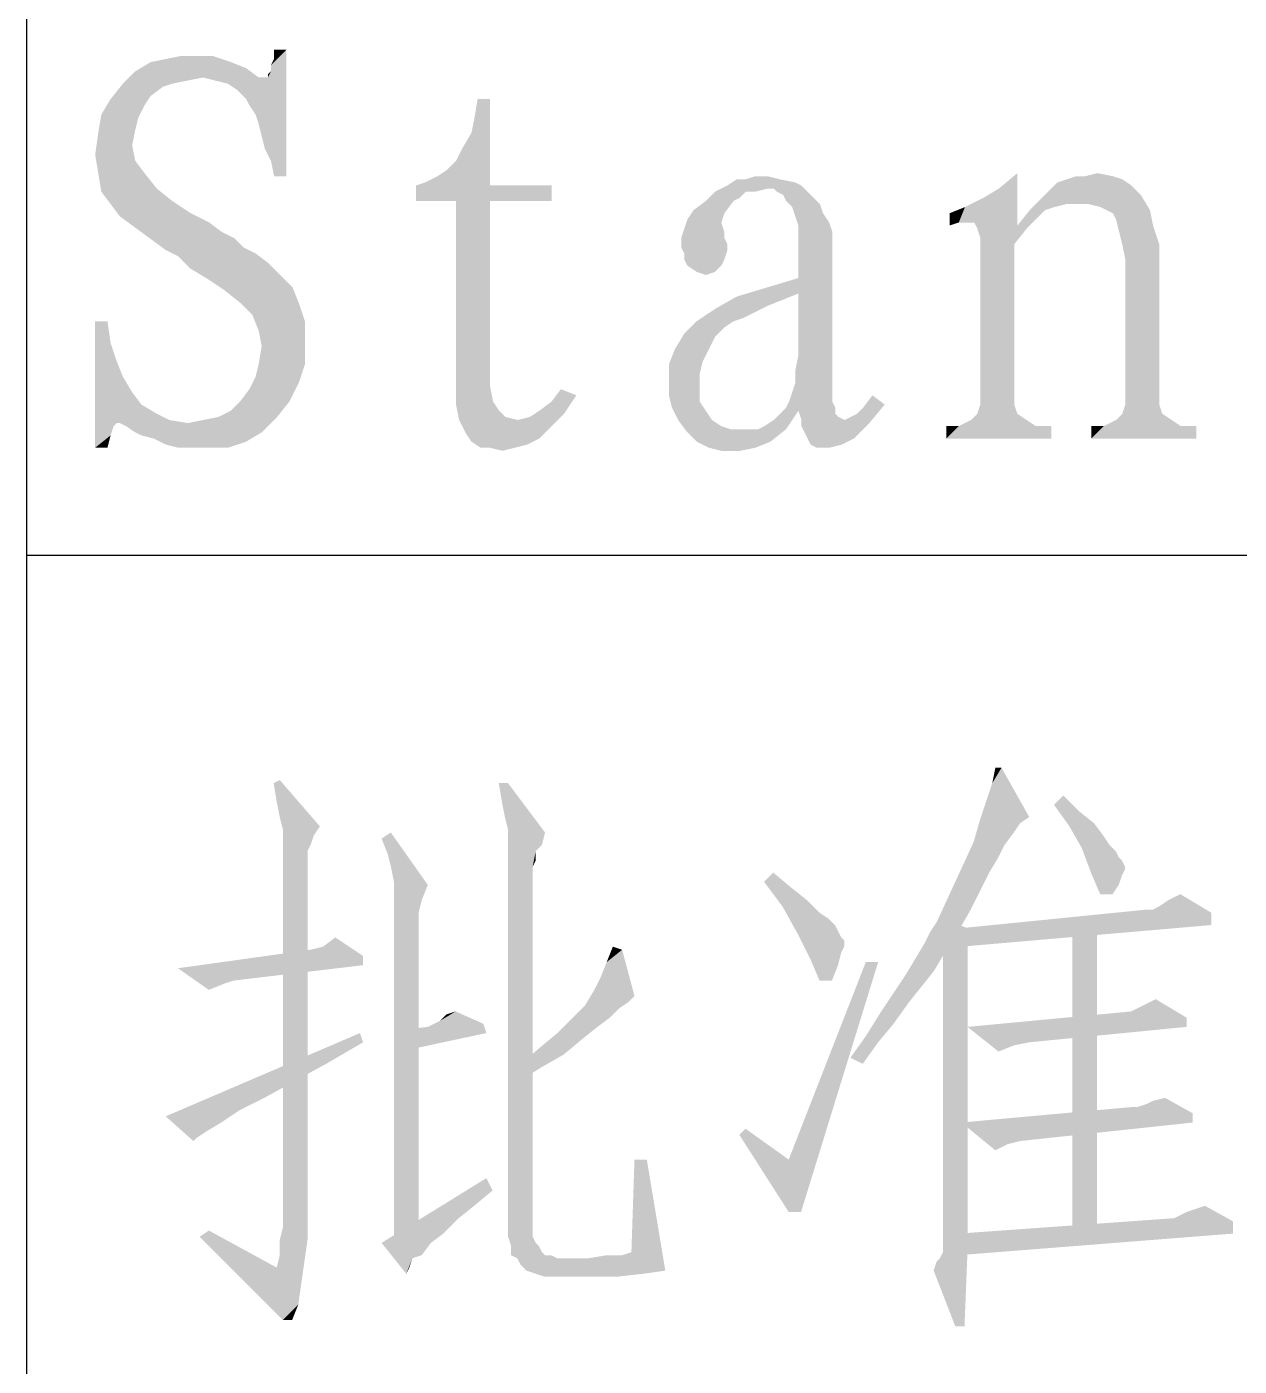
# Model space of a CAD drawing. Header units: millimetres. Extents: x 336 to 634, y 189 to 399.
# Drawn here: x 448.55 to 454.37, y 197.28 to 203.71 of the extents above; entities that cross this region are included whole.
import ezdxf

# ---------------------------------------------------------------- set-up
doc = ezdxf.new("R2010")
doc.units = ezdxf.units.MM

msp = doc.modelspace()

# ---------------------------------------------------------------- linework, layer by layer
at = {"color": 7, "linetype": 'Continuous'}
for p, q in [((448.54993, 194.17685), (448.54993, 255.17685)), ((448.54993, 201.17685), (628.54993, 201.17685))]:
    msp.add_line(p, q, dxfattribs=at)
for points in [[(449.53023, 203.54382), (449.60431, 203.51419), (449.07098, 203.49938)], [(449.53023, 203.54382), (449.07098, 203.49938), (449.14505, 203.54382)], [(449.48579, 203.55864), (449.14505, 203.54382), (449.21912, 203.55864)], [(449.14505, 203.54382), (449.48579, 203.55864), (449.53023, 203.54382)], [(449.36727, 203.57345), (449.44135, 203.57345), (449.21912, 203.55864)], [(449.36727, 203.57345), (449.21912, 203.55864), (449.2932, 203.57345)], [(449.21912, 203.55864), (449.44135, 203.57345), (449.48579, 203.55864)], [(449.64875, 203.29197), (449.70801, 203.46975), (449.7969, 203.60308)], [(449.66357, 203.24752), (449.64875, 203.29197), (449.7969, 203.60308)], [(449.67838, 203.18826), (449.66357, 203.24752), (449.7969, 203.60308)], [(449.6932, 203.12901), (449.67838, 203.18826), (449.7969, 203.60308)], [(449.72283, 203.06975), (449.6932, 203.12901), (449.7969, 203.60308)], [(449.70801, 203.46975), (449.72283, 203.49938), (449.7969, 203.60308)], [(449.72283, 203.52901), (449.73764, 203.55864), (449.7969, 203.60308)], [(449.72283, 203.49938), (449.72283, 203.52901), (449.7969, 203.60308)], [(449.73764, 202.99567), (449.72283, 203.06975), (449.7969, 203.60308)], [(449.7969, 203.60308), (449.73764, 203.55864), (449.73764, 203.60308)], [(449.73764, 202.99567), (449.7969, 203.60308), (449.7969, 202.99567)], [(449.3969, 203.46975), (449.01172, 203.44012), (449.07098, 203.49938)], [(449.3969, 203.46975), (449.07098, 203.49938), (449.60431, 203.51419)], [(449.3969, 203.46975), (449.60431, 203.51419), (449.66357, 203.46975)], [(449.70801, 203.46975), (449.70801, 203.48456), (449.72283, 203.49938)], [(449.24875, 203.44012), (449.20431, 203.4253), (448.95246, 203.36604)], [(449.24875, 203.44012), (448.95246, 203.36604), (449.01172, 203.44012)], [(449.20431, 203.4253), (449.14505, 203.38086), (448.95246, 203.36604)], [(449.3969, 203.46975), (449.32283, 203.45493), (449.01172, 203.44012)], [(449.01172, 203.44012), (449.32283, 203.45493), (449.24875, 203.44012)], [(449.66357, 203.46975), (449.45616, 203.45493), (449.3969, 203.46975)], [(449.6932, 203.46975), (449.70801, 203.46975), (449.45616, 203.45493)], [(449.67838, 203.46975), (449.6932, 203.46975), (449.45616, 203.45493)], [(449.66357, 203.46975), (449.67838, 203.46975), (449.45616, 203.45493)], [(449.51542, 203.44012), (449.45616, 203.45493), (449.70801, 203.46975)], [(449.55986, 203.41049), (449.51542, 203.44012), (449.70801, 203.46975)], [(449.58949, 203.38086), (449.55986, 203.41049), (449.70801, 203.46975)], [(449.60431, 203.36604), (449.58949, 203.38086), (449.70801, 203.46975)], [(449.61912, 203.33641), (449.60431, 203.36604), (449.70801, 203.46975)], [(449.64875, 203.29197), (449.61912, 203.33641), (449.70801, 203.46975)], [(449.11542, 203.33641), (448.90801, 203.29197), (448.95246, 203.36604)], [(448.95246, 203.36604), (449.14505, 203.38086), (449.11542, 203.33641)], [(450.68579, 203.20308), (450.70061, 203.27715), (450.77468, 203.36604)], [(450.68579, 203.20308), (450.77468, 203.36604), (450.77468, 202.95123)], [(450.77468, 203.36604), (450.70061, 203.27715), (450.71542, 203.36604)], [(449.08579, 203.27715), (448.8932, 203.20308), (448.90801, 203.29197)], [(448.90801, 203.29197), (449.11542, 203.33641), (449.08579, 203.27715)], [(449.08579, 203.27715), (449.07098, 203.21789), (448.8932, 203.20308)], [(449.05616, 203.14382), (448.87838, 203.09938), (448.8932, 203.20308)], [(448.8932, 203.20308), (449.07098, 203.21789), (449.05616, 203.14382)], [(450.61172, 203.06975), (450.64135, 203.12901), (450.68579, 203.20308)], [(450.77468, 202.95123), (450.61172, 203.06975), (450.68579, 203.20308)], [(448.87838, 203.09938), (449.05616, 203.14382), (449.07098, 203.06975)], [(449.07098, 203.06975), (448.8932, 203.01049), (448.87838, 203.09938)], [(448.8932, 203.01049), (449.07098, 203.06975), (449.11542, 203.01049)], [(450.77468, 202.95123), (450.56727, 203.0253), (450.61172, 203.06975)], [(449.11542, 203.01049), (448.90801, 202.9216), (448.8932, 203.01049)], [(449.11542, 203.01049), (449.17468, 202.93641), (448.90801, 202.9216)], [(450.77468, 202.95123), (450.41912, 202.95123), (450.46357, 202.96604)], [(450.77468, 202.95123), (450.46357, 202.96604), (450.52283, 202.99567)], [(450.77468, 202.95123), (450.52283, 202.99567), (450.56727, 203.0253)], [(452.16727, 202.98086), (452.24135, 202.96604), (451.91542, 202.95123)], [(452.00431, 202.98086), (452.16727, 202.98086), (451.91542, 202.95123)], [(452.00431, 202.98086), (451.91542, 202.95123), (451.95986, 202.98086)], [(451.91542, 202.95123), (452.24135, 202.96604), (452.27098, 202.95123)], [(452.10801, 202.99567), (452.00431, 202.98086), (452.04875, 202.99567)], [(452.00431, 202.98086), (452.10801, 202.99567), (452.16727, 202.98086)], [(453.02653, 202.77345), (453.21912, 202.93641), (453.30801, 203.01049)], [(453.08579, 202.77345), (453.02653, 202.77345), (453.30801, 203.01049)], [(453.10061, 202.77345), (453.08579, 202.77345), (453.30801, 203.01049)], [(453.10061, 202.77345), (453.30801, 203.01049), (453.30801, 202.75864)], [(453.85616, 202.95123), (453.47098, 202.93641), (453.50061, 202.96604)], [(453.81172, 202.98086), (453.50061, 202.96604), (453.54505, 202.98086)], [(453.50061, 202.96604), (453.81172, 202.98086), (453.85616, 202.95123)], [(453.63394, 202.99567), (453.76727, 202.99567), (453.54505, 202.98086)], [(453.63394, 202.99567), (453.54505, 202.98086), (453.58949, 202.99567)], [(453.54505, 202.98086), (453.76727, 202.99567), (453.81172, 202.98086)], [(453.63394, 202.99567), (453.6932, 203.01049), (453.76727, 202.99567)], [(448.90801, 202.9216), (449.17468, 202.93641), (449.24875, 202.87715)], [(449.24875, 202.87715), (448.95246, 202.86234), (448.90801, 202.9216)], [(450.77468, 202.95123), (451.07098, 202.95123), (450.41912, 202.87715)], [(450.77468, 202.95123), (450.41912, 202.87715), (450.41912, 202.95123)], [(450.61172, 202.87715), (450.41912, 202.87715), (451.07098, 202.95123)], [(450.77468, 202.87715), (450.61172, 202.87715), (451.07098, 202.95123)], [(450.77468, 202.87715), (451.07098, 202.95123), (451.07098, 202.87715)], [(452.00431, 202.9216), (451.97468, 202.89197), (451.81172, 202.87715)], [(452.00431, 202.9216), (451.81172, 202.87715), (451.85616, 202.9216)], [(452.27098, 202.95123), (452.10801, 202.93641), (451.85616, 202.9216)], [(452.27098, 202.95123), (451.85616, 202.9216), (451.91542, 202.95123)], [(452.00431, 202.9216), (451.85616, 202.9216), (452.10801, 202.93641)], [(452.00431, 202.9216), (452.10801, 202.93641), (452.04875, 202.9216)], [(452.13764, 202.93641), (452.10801, 202.93641), (452.27098, 202.95123)], [(452.15246, 202.9216), (452.13764, 202.93641), (452.27098, 202.95123)], [(452.15246, 202.9216), (452.27098, 202.95123), (452.30061, 202.9216)], [(452.30061, 202.9216), (452.18209, 202.90678), (452.15246, 202.9216)], [(452.18209, 202.90678), (452.30061, 202.9216), (452.33023, 202.89197)], [(452.33023, 202.89197), (452.1969, 202.87715), (452.18209, 202.90678)], [(453.02653, 202.77345), (453.14505, 202.89197), (453.21912, 202.93641)], [(453.90061, 202.90678), (453.42653, 202.89197), (453.47098, 202.93641)], [(453.54505, 202.86234), (453.42653, 202.89197), (453.90061, 202.90678)], [(453.47098, 202.93641), (453.85616, 202.95123), (453.90061, 202.90678)], [(453.60431, 202.86234), (453.54505, 202.86234), (453.90061, 202.90678)], [(453.64875, 202.86234), (453.60431, 202.86234), (453.90061, 202.90678)], [(453.70801, 202.84752), (453.64875, 202.86234), (453.90061, 202.90678)], [(453.73764, 202.83271), (453.70801, 202.84752), (453.90061, 202.90678)], [(453.73764, 202.83271), (453.90061, 202.90678), (453.94505, 202.83271)], [(448.95246, 202.86234), (449.24875, 202.87715), (449.33764, 202.81789)], [(449.33764, 202.81789), (448.9969, 202.80308), (448.95246, 202.86234)], [(450.77468, 202.87715), (450.77468, 201.98826), (450.61172, 201.89938)], [(450.77468, 202.87715), (450.61172, 201.89938), (450.61172, 202.87715)], [(451.90061, 202.81789), (451.72283, 202.78826), (451.75246, 202.83271)], [(451.94505, 202.87715), (451.75246, 202.83271), (451.81172, 202.87715)], [(451.75246, 202.83271), (451.94505, 202.87715), (451.90061, 202.81789)], [(451.81172, 202.87715), (451.97468, 202.89197), (451.94505, 202.87715)], [(452.1969, 202.87715), (452.33023, 202.89197), (452.35986, 202.86234)], [(452.35986, 202.86234), (452.22653, 202.84752), (452.1969, 202.87715)], [(452.22653, 202.84752), (452.35986, 202.86234), (452.37468, 202.81789)], [(452.37468, 202.81789), (452.24135, 202.80308), (452.22653, 202.84752)], [(453.02653, 202.77345), (452.98209, 202.81789), (453.05616, 202.84752)], [(453.02653, 202.77345), (453.05616, 202.84752), (453.14505, 202.89197)], [(453.44135, 202.83271), (453.41172, 202.80308), (453.30801, 202.75864)], [(453.44135, 202.83271), (453.30801, 202.75864), (453.36727, 202.83271)], [(453.54505, 202.86234), (453.36727, 202.83271), (453.42653, 202.89197)], [(453.54505, 202.86234), (453.48579, 202.84752), (453.36727, 202.83271)], [(453.36727, 202.83271), (453.48579, 202.84752), (453.44135, 202.83271)], [(453.94505, 202.83271), (453.76727, 202.81789), (453.73764, 202.83271)], [(453.78209, 202.78826), (453.76727, 202.81789), (453.94505, 202.83271)], [(453.78209, 202.78826), (453.94505, 202.83271), (453.95986, 202.75864)], [(448.9969, 202.80308), (449.33764, 202.81789), (449.42653, 202.77345)], [(449.42653, 202.77345), (449.21912, 202.64012), (448.9969, 202.80308)], [(449.42653, 202.77345), (449.48579, 202.72901), (449.21912, 202.64012)], [(451.88579, 202.77345), (451.70801, 202.74382), (451.72283, 202.78826)], [(451.70801, 202.74382), (451.88579, 202.77345), (451.90061, 202.72901)], [(451.72283, 202.78826), (451.90061, 202.81789), (451.88579, 202.77345)], [(452.24135, 202.80308), (452.37468, 202.81789), (452.40431, 202.77345)], [(452.40431, 202.77345), (452.25616, 202.75864), (452.24135, 202.80308)], [(452.25616, 202.75864), (452.40431, 202.77345), (452.41912, 202.72901)], [(453.02653, 202.77345), (452.98209, 202.75864), (452.98209, 202.81789)], [(453.30801, 202.75864), (453.11542, 202.74382), (453.10061, 202.77345)], [(453.30801, 202.75864), (453.41172, 202.80308), (453.35246, 202.74382)], [(453.95986, 202.75864), (453.7969, 202.72901), (453.78209, 202.78826)], [(449.48579, 202.72901), (449.54505, 202.69938), (449.21912, 202.64012)], [(451.90061, 202.72901), (451.6932, 202.69938), (451.70801, 202.74382)], [(451.6932, 202.69938), (451.90061, 202.72901), (451.90061, 202.69938)], [(452.41912, 202.72901), (452.25616, 202.69938), (452.25616, 202.75864)], [(452.25616, 202.69938), (452.41912, 202.72901), (452.41912, 202.66975)], [(453.35246, 202.74382), (453.11542, 202.74382), (453.30801, 202.75864)], [(453.35246, 202.74382), (453.13023, 202.69938), (453.11542, 202.74382)], [(453.13023, 202.69938), (453.35246, 202.74382), (453.2932, 202.66975)], [(453.81172, 202.66975), (453.7969, 202.72901), (453.95986, 202.75864)], [(453.81172, 202.66975), (453.95986, 202.75864), (453.98949, 202.66975)], [(449.54505, 202.69938), (449.58949, 202.65493), (449.21912, 202.64012)], [(449.21912, 202.64012), (449.58949, 202.65493), (449.64875, 202.6253)], [(449.64875, 202.6253), (449.27838, 202.61049), (449.21912, 202.64012)], [(451.90061, 202.69938), (451.91542, 202.66975), (451.6932, 202.65493)], [(451.90061, 202.69938), (451.6932, 202.65493), (451.6932, 202.69938)], [(451.6932, 202.65493), (451.91542, 202.66975), (451.91542, 202.64012)], [(451.91542, 202.64012), (451.70801, 202.6253), (451.6932, 202.65493)], [(451.70801, 202.59567), (451.70801, 202.6253), (451.91542, 202.64012)], [(451.70801, 202.59567), (451.91542, 202.64012), (451.90061, 202.59567)], [(452.24135, 202.06234), (452.25616, 202.13641), (452.41912, 202.66975)], [(452.24135, 202.00308), (452.24135, 202.06234), (452.41912, 202.66975)], [(452.24135, 202.00308), (452.41912, 202.66975), (452.41912, 201.91419)], [(452.41912, 202.66975), (452.25616, 202.50678), (452.25616, 202.69938)], [(452.25616, 202.43271), (452.25616, 202.50678), (452.41912, 202.66975)], [(452.25616, 202.31419), (452.25616, 202.43271), (452.41912, 202.66975)], [(452.25616, 202.2253), (452.25616, 202.31419), (452.41912, 202.66975)], [(452.25616, 202.13641), (452.25616, 202.2253), (452.41912, 202.66975)], [(453.2932, 202.66975), (453.13023, 202.64012), (453.13023, 202.69938)], [(453.13023, 201.89938), (453.13023, 202.64012), (453.2932, 202.66975)], [(453.13023, 201.89938), (453.2932, 202.66975), (453.2932, 201.89938)], [(453.98949, 202.66975), (453.82653, 202.59567), (453.81172, 202.66975)], [(453.82653, 202.59567), (453.98949, 202.66975), (453.98949, 202.55123)], [(449.27838, 202.61049), (449.64875, 202.6253), (449.70801, 202.58086)], [(449.70801, 202.58086), (449.33764, 202.55123), (449.27838, 202.61049)], [(449.33764, 202.55123), (449.70801, 202.58086), (449.76727, 202.5216)], [(451.90061, 202.59567), (451.72283, 202.56604), (451.70801, 202.59567)], [(451.72283, 202.56604), (451.90061, 202.59567), (451.88579, 202.56604)], [(453.98949, 202.55123), (453.82653, 201.89938), (453.82653, 202.59567)], [(449.76727, 202.5216), (449.41172, 202.50678), (449.33764, 202.55123)], [(449.41172, 202.50678), (449.76727, 202.5216), (449.82653, 202.46234)], [(451.88579, 202.56604), (451.76727, 202.53641), (451.72283, 202.56604)], [(451.76727, 202.53641), (451.88579, 202.56604), (451.85616, 202.53641)], [(451.85616, 202.53641), (451.81172, 202.5216), (451.76727, 202.53641)], [(453.82653, 201.89938), (453.98949, 202.55123), (453.98949, 201.89938)], [(449.82653, 202.46234), (449.50061, 202.44752), (449.41172, 202.50678)], [(449.57468, 202.38827), (449.50061, 202.44752), (449.82653, 202.46234)], [(449.57468, 202.38827), (449.82653, 202.46234), (449.85616, 202.38827)], [(452.25616, 202.43271), (451.95986, 202.41789), (452.10801, 202.46234)], [(452.25616, 202.43271), (452.10801, 202.46234), (452.25616, 202.50678)], [(449.85616, 202.38827), (449.63394, 202.32901), (449.57468, 202.38827)], [(449.63394, 202.32901), (449.85616, 202.38827), (449.88579, 202.29938)], [(452.18209, 202.40308), (451.85616, 202.35864), (451.95986, 202.41789)], [(452.18209, 202.40308), (452.10801, 202.37345), (451.85616, 202.35864)], [(451.95986, 202.41789), (452.25616, 202.43271), (452.18209, 202.40308)], [(449.88579, 202.29938), (449.66357, 202.25493), (449.63394, 202.32901)], [(452.04875, 202.34382), (451.76727, 202.29938), (451.85616, 202.35864)], [(452.04875, 202.34382), (451.98949, 202.31419), (451.76727, 202.29938)], [(451.85616, 202.35864), (452.10801, 202.37345), (452.04875, 202.34382)], [(448.93764, 202.29938), (448.95246, 202.19567), (448.87838, 201.69197)], [(448.93764, 202.29938), (448.87838, 201.69197), (448.87838, 202.29938)], [(449.66357, 202.25493), (449.88579, 202.29938), (449.88579, 202.19567)], [(449.88579, 202.19567), (449.67838, 202.18086), (449.66357, 202.25493)], [(451.94505, 202.29938), (451.90061, 202.26975), (451.70801, 202.24012)], [(451.94505, 202.29938), (451.70801, 202.24012), (451.76727, 202.29938)], [(451.70801, 202.24012), (451.90061, 202.26975), (451.87098, 202.24012)], [(451.76727, 202.29938), (451.98949, 202.31419), (451.94505, 202.29938)], [(448.95246, 202.19567), (448.98209, 202.10678), (448.87838, 201.69197)], [(449.66357, 202.09197), (449.67838, 202.18086), (449.88579, 202.19567)], [(449.66357, 202.09197), (449.88579, 202.19567), (449.88579, 202.09197)], [(451.87098, 202.24012), (451.85616, 202.2253), (451.66357, 202.16604)], [(451.87098, 202.24012), (451.66357, 202.16604), (451.70801, 202.24012)], [(451.66357, 202.16604), (451.85616, 202.2253), (451.82653, 202.16604)], [(451.82653, 202.16604), (451.7969, 202.10678), (451.63394, 202.09197)], [(451.82653, 202.16604), (451.63394, 202.09197), (451.66357, 202.16604)], [(448.98209, 202.10678), (449.01172, 202.03271), (448.87838, 201.69197)], [(449.88579, 202.09197), (449.64875, 202.03271), (449.66357, 202.09197)], [(449.64875, 202.03271), (449.88579, 202.09197), (449.85616, 202.00308)], [(451.63394, 202.09197), (451.7969, 202.10678), (451.78209, 202.04752)], [(451.78209, 202.04752), (451.63394, 202.01789), (451.63394, 202.09197)], [(449.01172, 202.03271), (449.05616, 201.95864), (448.87838, 201.69197)], [(449.57468, 201.91419), (449.61912, 201.97345), (449.85616, 202.00308)], [(449.57468, 201.91419), (449.85616, 202.00308), (449.81172, 201.91419)], [(449.85616, 202.00308), (449.61912, 201.97345), (449.64875, 202.03271)], [(451.63394, 202.01789), (451.78209, 202.04752), (451.78209, 201.97345)], [(451.78209, 201.97345), (451.63394, 201.94382), (451.63394, 202.01789)], [(452.21172, 201.91419), (452.22653, 201.95864), (452.24135, 202.00308)], [(452.41912, 201.91419), (452.21172, 201.91419), (452.24135, 202.00308)], [(449.05616, 201.95864), (448.96727, 201.79567), (448.87838, 201.69197)], [(449.05616, 201.95864), (448.98209, 201.81049), (448.96727, 201.79567)], [(449.05616, 201.95864), (449.10061, 201.89938), (448.98209, 201.81049)], [(450.77468, 201.98826), (450.78949, 201.91419), (450.61172, 201.89938)], [(451.01172, 201.86975), (451.07098, 201.91419), (451.18949, 201.94382)], [(451.01172, 201.86975), (451.18949, 201.94382), (451.13023, 201.85493)], [(451.18949, 201.94382), (451.07098, 201.91419), (451.11542, 201.97345)], [(451.63394, 201.94382), (451.78209, 201.97345), (451.78209, 201.91419)], [(451.78209, 201.91419), (451.64875, 201.88456), (451.63394, 201.94382)], [(452.67098, 201.89938), (452.56727, 201.88456), (452.61172, 201.94382)], [(449.10061, 201.89938), (449.17468, 201.85493), (448.98209, 201.81049)], [(449.47098, 201.84012), (449.53023, 201.86975), (449.81172, 201.91419)], [(449.47098, 201.84012), (449.81172, 201.91419), (449.75246, 201.84012)], [(449.81172, 201.91419), (449.53023, 201.86975), (449.57468, 201.91419)], [(450.61172, 201.89938), (450.78949, 201.91419), (450.81912, 201.86975)], [(450.81912, 201.86975), (450.62653, 201.8253), (450.61172, 201.89938)], [(450.81912, 201.86975), (450.84875, 201.84012), (450.62653, 201.8253)], [(451.13023, 201.85493), (450.96727, 201.84012), (451.01172, 201.86975)], [(451.64875, 201.88456), (451.78209, 201.91419), (451.81172, 201.86975)], [(451.81172, 201.86975), (451.67838, 201.8253), (451.64875, 201.88456)], [(451.67838, 201.8253), (451.81172, 201.86975), (451.84135, 201.8253)], [(452.06357, 201.78086), (452.0932, 201.79567), (452.25616, 201.86975)], [(452.06357, 201.78086), (452.25616, 201.86975), (452.1969, 201.78086)], [(452.0932, 201.79567), (452.13764, 201.8253), (452.25616, 201.86975)], [(452.13764, 201.8253), (452.16727, 201.85493), (452.25616, 201.86975)], [(452.25616, 201.86975), (452.16727, 201.85493), (452.1969, 201.88456)], [(452.41912, 201.91419), (452.1969, 201.88456), (452.21172, 201.91419)], [(452.1969, 201.88456), (452.41912, 201.91419), (452.43394, 201.88456)], [(452.1969, 201.88456), (452.43394, 201.88456), (452.25616, 201.86975)], [(452.25616, 201.86975), (452.43394, 201.88456), (452.43394, 201.85493)], [(452.43394, 201.85493), (452.27098, 201.8253), (452.25616, 201.86975)], [(452.47838, 201.8253), (452.50801, 201.84012), (452.67098, 201.89938)], [(452.47838, 201.8253), (452.67098, 201.89938), (452.5969, 201.81049)], [(452.50801, 201.84012), (452.53764, 201.85493), (452.67098, 201.89938)], [(452.53764, 201.85493), (452.56727, 201.88456), (452.67098, 201.89938)], [(453.2932, 201.89938), (453.11542, 201.85493), (453.13023, 201.89938)], [(453.11542, 201.85493), (453.2932, 201.89938), (453.30801, 201.85493)], [(453.98949, 201.89938), (453.81172, 201.85493), (453.82653, 201.89938)], [(453.81172, 201.85493), (453.98949, 201.89938), (454.00431, 201.85493)], [(449.17468, 201.85493), (449.23394, 201.8253), (448.98209, 201.81049)], [(448.9969, 201.81049), (448.98209, 201.81049), (449.23394, 201.8253)], [(448.9969, 201.81049), (449.23394, 201.8253), (449.32283, 201.81049)], [(449.32283, 201.81049), (449.02653, 201.79567), (448.9969, 201.81049)], [(449.07098, 201.76604), (449.02653, 201.79567), (449.32283, 201.81049)], [(449.07098, 201.76604), (449.32283, 201.81049), (449.75246, 201.84012)], [(449.07098, 201.76604), (449.75246, 201.84012), (449.67838, 201.76604)], [(449.32283, 201.81049), (449.3969, 201.8253), (449.75246, 201.84012)], [(449.75246, 201.84012), (449.3969, 201.8253), (449.47098, 201.84012)], [(450.62653, 201.8253), (450.84875, 201.84012), (450.90801, 201.8253)], [(450.90801, 201.8253), (450.65616, 201.76604), (450.62653, 201.8253)], [(450.90801, 201.8253), (451.07098, 201.79567), (450.65616, 201.76604)], [(450.90801, 201.8253), (450.96727, 201.84012), (451.13023, 201.85493)], [(450.90801, 201.8253), (451.13023, 201.85493), (451.07098, 201.79567)], [(451.84135, 201.8253), (451.72283, 201.76604), (451.67838, 201.8253)], [(451.84135, 201.8253), (451.88579, 201.79567), (451.72283, 201.76604)], [(452.43394, 201.85493), (452.44875, 201.84012), (452.27098, 201.8253)], [(452.27098, 201.8253), (452.44875, 201.84012), (452.47838, 201.8253)], [(452.47838, 201.8253), (452.5969, 201.81049), (452.27098, 201.79567)], [(452.47838, 201.8253), (452.27098, 201.79567), (452.27098, 201.8253)], [(452.28579, 201.76604), (452.27098, 201.79567), (452.5969, 201.81049)], [(452.30061, 201.73641), (452.28579, 201.76604), (452.5969, 201.81049)], [(452.30061, 201.73641), (452.5969, 201.81049), (452.52283, 201.73641)], [(453.35246, 201.8253), (453.02653, 201.79567), (453.08579, 201.8253)], [(453.02653, 201.79567), (453.35246, 201.8253), (453.3969, 201.79567)], [(453.30801, 201.85493), (453.08579, 201.8253), (453.11542, 201.85493)], [(453.08579, 201.8253), (453.30801, 201.85493), (453.35246, 201.8253)], [(454.04875, 201.8253), (453.72283, 201.79567), (453.78209, 201.8253)], [(453.72283, 201.79567), (454.04875, 201.8253), (454.0932, 201.79567)], [(454.00431, 201.85493), (453.78209, 201.8253), (453.81172, 201.85493)], [(453.78209, 201.8253), (454.00431, 201.85493), (454.04875, 201.8253)], [(448.96727, 201.79567), (448.95246, 201.75123), (448.87838, 201.69197)], [(448.87838, 201.69197), (448.95246, 201.75123), (448.93764, 201.69197)], [(449.67838, 201.76604), (449.10061, 201.75123), (449.07098, 201.76604)], [(449.15986, 201.73641), (449.10061, 201.75123), (449.67838, 201.76604)], [(449.15986, 201.73641), (449.67838, 201.76604), (449.60431, 201.7216)], [(450.65616, 201.76604), (451.07098, 201.79567), (451.01172, 201.73641)], [(451.01172, 201.73641), (450.68579, 201.7216), (450.65616, 201.76604)], [(451.88579, 201.79567), (451.93023, 201.78086), (451.72283, 201.76604)], [(452.06357, 201.78086), (452.1969, 201.78086), (451.72283, 201.76604)], [(452.01912, 201.78086), (452.06357, 201.78086), (451.72283, 201.76604)], [(451.97468, 201.78086), (452.01912, 201.78086), (451.72283, 201.76604)], [(451.93023, 201.78086), (451.97468, 201.78086), (451.72283, 201.76604)], [(451.76727, 201.7216), (451.72283, 201.76604), (452.1969, 201.78086)], [(451.76727, 201.7216), (452.1969, 201.78086), (452.12283, 201.7216)], [(453.3969, 201.79567), (453.47098, 201.79567), (452.96727, 201.73641)], [(453.02653, 201.79567), (453.3969, 201.79567), (452.96727, 201.73641)], [(453.02653, 201.79567), (452.96727, 201.73641), (452.96727, 201.79567)], [(452.96727, 201.73641), (453.47098, 201.79567), (453.47098, 201.73641)], [(454.0932, 201.79567), (454.16727, 201.79567), (453.66357, 201.73641)], [(453.72283, 201.79567), (454.0932, 201.79567), (453.66357, 201.73641)], [(453.72283, 201.79567), (453.66357, 201.73641), (453.66357, 201.79567)], [(453.66357, 201.73641), (454.16727, 201.79567), (454.16727, 201.73641)], [(449.60431, 201.7216), (449.21912, 201.70678), (449.15986, 201.73641)], [(449.27838, 201.69197), (449.21912, 201.70678), (449.60431, 201.7216)], [(449.35246, 201.69197), (449.27838, 201.69197), (449.60431, 201.7216)], [(449.42653, 201.69197), (449.35246, 201.69197), (449.60431, 201.7216)], [(449.42653, 201.69197), (449.60431, 201.7216), (449.51542, 201.69197)], [(450.68579, 201.7216), (451.01172, 201.73641), (450.95246, 201.70678)], [(450.95246, 201.70678), (450.73023, 201.69197), (450.68579, 201.7216)], [(450.77468, 201.69197), (450.73023, 201.69197), (450.95246, 201.70678)], [(450.77468, 201.69197), (450.95246, 201.70678), (450.8932, 201.69197)], [(450.8932, 201.69197), (450.83394, 201.67715), (450.77468, 201.69197)], [(452.12283, 201.7216), (451.82653, 201.69197), (451.76727, 201.7216)], [(451.82653, 201.69197), (452.12283, 201.7216), (452.04875, 201.69197)], [(452.04875, 201.69197), (451.88579, 201.67715), (451.82653, 201.69197)], [(451.88579, 201.67715), (452.04875, 201.69197), (451.97468, 201.67715)], [(452.52283, 201.73641), (452.31542, 201.70678), (452.30061, 201.73641)], [(452.31542, 201.70678), (452.52283, 201.73641), (452.46357, 201.70678)], [(452.46357, 201.70678), (452.34505, 201.69197), (452.31542, 201.70678)], [(452.37468, 201.69197), (452.34505, 201.69197), (452.46357, 201.70678)], [(452.37468, 201.69197), (452.46357, 201.70678), (452.40431, 201.69197)], [(453.15782, 199.99293), (453.18745, 200.08182), (453.23189, 200.1559)], [(453.15782, 199.99293), (453.23189, 200.1559), (453.36522, 199.91886)], [(453.23189, 200.1559), (453.18745, 200.08182), (453.20226, 200.1559)], [(449.75041, 199.99293), (449.73559, 200.08182), (449.76522, 200.09664)], [(449.76522, 199.91886), (449.75041, 199.99293), (449.76522, 200.09664)], [(449.76522, 199.91886), (449.76522, 200.09664), (449.95782, 199.87441)], [(450.86152, 200.08182), (450.83189, 199.99293), (450.81708, 200.08182)], [(450.8467, 199.91886), (450.83189, 199.99293), (450.86152, 200.08182)], [(450.86152, 199.8596), (450.8467, 199.91886), (450.86152, 200.08182)], [(450.86152, 199.8596), (450.86152, 200.08182), (451.0393, 199.84478)], [(453.48374, 199.97812), (453.52819, 200.02256), (453.60226, 199.94849)], [(453.36522, 199.91886), (453.12819, 199.90404), (453.15782, 199.99293)], [(453.60226, 199.94849), (453.55782, 199.87441), (453.48374, 199.97812)], [(453.60226, 199.94849), (453.67633, 199.88923), (453.55782, 199.87441)], [(449.95782, 199.87441), (449.78004, 199.8596), (449.76522, 199.91886)], [(449.78004, 199.8596), (449.95782, 199.87441), (449.92819, 199.82997)], [(453.32078, 199.88923), (453.09856, 199.80034), (453.12819, 199.90404)], [(453.32078, 199.88923), (453.29115, 199.84478), (453.09856, 199.80034)], [(453.12819, 199.90404), (453.36522, 199.91886), (453.32078, 199.88923)], [(453.55782, 199.87441), (453.67633, 199.88923), (453.72078, 199.82997)], [(453.72078, 199.82997), (453.61708, 199.77071), (453.55782, 199.87441)], [(449.92819, 199.82997), (449.78004, 199.81516), (449.78004, 199.8596)], [(449.78004, 199.81516), (449.92819, 199.82997), (449.91337, 199.78552)], [(449.78004, 199.81516), (449.91337, 199.78552), (449.89856, 199.7559)], [(449.89856, 199.7559), (449.78004, 198.00775), (449.78004, 199.81516)], [(450.28374, 199.74108), (450.25411, 199.81516), (450.29856, 199.84478)], [(450.29856, 199.68182), (450.28374, 199.74108), (450.29856, 199.84478)], [(450.31337, 199.60775), (450.29856, 199.68182), (450.29856, 199.84478)], [(450.31337, 199.60775), (450.29856, 199.84478), (450.47633, 199.59293)], [(451.0393, 199.84478), (450.86152, 199.80034), (450.86152, 199.8596)], [(450.86152, 199.80034), (451.0393, 199.84478), (451.02448, 199.78552)], [(453.09856, 199.80034), (453.29115, 199.84478), (453.2467, 199.78552)], [(453.72078, 199.82997), (453.75041, 199.78552), (453.61708, 199.77071)], [(449.89856, 199.7559), (449.89856, 199.74108), (449.78004, 198.00775)], [(450.86152, 199.80034), (451.02448, 199.78552), (450.99485, 199.7559)], [(450.86152, 199.80034), (450.99485, 199.7559), (450.98004, 199.68182)], [(450.98004, 199.68182), (450.86152, 197.90404), (450.86152, 199.80034)], [(450.99485, 199.7559), (450.99485, 199.71145), (450.98004, 199.68182)], [(453.2467, 199.78552), (453.00967, 199.60775), (453.09856, 199.80034)], [(453.2467, 199.78552), (453.21708, 199.72627), (453.00967, 199.60775)], [(453.61708, 199.77071), (453.75041, 199.78552), (453.78004, 199.7559)], [(453.78004, 199.7559), (453.66152, 199.65219), (453.61708, 199.77071)], [(453.78004, 199.7559), (453.79485, 199.72627), (453.66152, 199.65219)], [(449.89856, 199.74108), (449.89856, 199.72627), (449.78004, 198.00775)], [(449.89856, 199.72627), (449.89856, 199.69664), (449.78004, 198.00775)], [(449.89856, 199.69664), (449.89856, 199.65219), (449.78004, 198.00775)], [(450.98004, 199.68182), (450.98004, 199.66701), (450.86152, 197.90404)], [(453.21708, 199.72627), (453.17263, 199.65219), (453.00967, 199.60775)], [(453.79485, 199.72627), (453.80967, 199.71145), (453.66152, 199.65219)], [(453.80967, 199.71145), (453.82448, 199.68182), (453.66152, 199.65219)], [(453.82448, 199.68182), (453.82448, 199.66701), (453.66152, 199.65219)], [(449.89856, 199.65219), (449.89856, 199.60775), (449.78004, 198.00775)], [(450.98004, 199.66701), (450.98004, 199.65219), (450.86152, 197.90404)], [(450.98004, 199.65219), (450.98004, 199.60775), (450.86152, 197.90404)], [(452.09115, 199.60775), (452.13559, 199.65219), (452.22448, 199.57812)], [(453.00967, 199.60775), (453.17263, 199.65219), (453.12819, 199.5633)], [(453.66152, 199.65219), (453.82448, 199.66701), (453.80967, 199.63738)], [(453.80967, 199.63738), (453.70596, 199.54849), (453.66152, 199.65219)], [(453.80967, 199.63738), (453.79485, 199.59293), (453.70596, 199.54849)], [(449.89856, 199.60775), (449.89856, 199.53367), (449.78004, 198.00775)], [(450.47633, 199.59293), (450.31337, 199.54849), (450.31337, 199.60775)], [(450.31337, 199.54849), (450.47633, 199.59293), (450.4467, 199.51886)], [(450.98004, 199.60775), (450.98004, 199.5633), (450.86152, 197.90404)], [(450.98004, 199.5633), (450.98004, 199.48923), (450.86152, 197.90404)], [(452.22448, 199.57812), (452.18004, 199.48923), (452.09115, 199.60775)], [(452.22448, 199.57812), (452.29856, 199.51886), (452.18004, 199.48923)], [(453.12819, 199.5633), (452.92078, 199.41515), (453.00967, 199.60775)], [(453.12819, 199.5633), (453.08374, 199.47441), (452.92078, 199.41515)], [(453.70596, 199.54849), (453.79485, 199.59293), (453.76522, 199.54849)], [(449.89856, 199.53367), (449.89856, 199.4596), (449.78004, 198.00775)], [(450.31337, 199.54849), (450.4467, 199.51886), (450.43189, 199.4596)], [(450.43189, 199.4596), (450.31337, 197.82997), (450.31337, 199.54849)], [(450.98004, 199.48923), (450.98004, 199.41515), (450.86152, 197.90404)], [(452.18004, 199.48923), (452.29856, 199.51886), (452.35782, 199.4596)], [(452.35782, 199.4596), (452.25411, 199.3559), (452.18004, 199.48923)], [(454.2393, 199.4596), (453.95782, 199.47441), (453.98745, 199.48923)], [(453.98745, 199.48923), (454.03189, 199.51886), (454.09115, 199.54849)], [(453.98745, 199.48923), (454.09115, 199.54849), (454.2393, 199.4596)], [(449.89856, 199.4596), (449.89856, 199.37071), (449.78004, 198.00775)], [(450.43189, 199.4596), (450.43189, 199.44478), (450.31337, 197.82997)], [(450.43189, 199.44478), (450.43189, 199.42997), (450.31337, 197.82997)], [(450.43189, 199.42997), (450.43189, 199.38553), (450.31337, 197.82997)], [(452.35782, 199.4596), (452.40226, 199.42997), (452.25411, 199.3559)], [(452.40226, 199.42997), (452.43189, 199.40034), (452.25411, 199.3559)], [(452.89115, 199.37071), (452.92078, 199.41515), (453.08374, 199.47441)], [(452.89115, 199.37071), (453.08374, 199.47441), (453.02448, 199.37071)], [(453.06893, 199.38552), (452.95041, 199.23738), (452.95041, 199.42997)], [(453.95782, 199.47441), (454.2393, 199.4596), (453.0393, 199.38552)], [(453.95782, 199.47441), (453.0393, 199.38552), (453.92819, 199.47441)], [(454.2393, 199.4596), (454.2393, 199.40034), (453.0393, 199.38552)], [(449.89856, 199.37071), (449.89856, 199.25219), (449.78004, 198.00775)], [(450.43189, 199.38553), (450.43189, 199.34108), (450.31337, 197.82997)], [(450.98004, 199.41515), (450.98004, 199.32627), (450.86152, 197.90404)], [(452.43189, 199.40034), (452.4467, 199.37071), (452.25411, 199.3559)], [(452.25411, 199.3559), (452.4467, 199.37071), (452.46152, 199.34108)], [(453.02448, 199.37071), (452.86152, 199.31145), (452.89115, 199.37071)], [(452.86152, 199.31145), (453.02448, 199.37071), (452.99485, 199.31145)], [(452.95041, 199.07441), (452.95041, 199.23738), (453.06893, 199.38552)], [(452.95041, 198.91145), (452.95041, 199.07441), (453.06893, 199.38552)], [(452.95041, 198.7633), (452.95041, 198.91145), (453.06893, 199.38552)], [(452.95041, 198.61515), (452.95041, 198.7633), (453.06893, 199.38552)], [(452.95041, 198.49664), (452.95041, 198.61515), (453.06893, 199.38552)], [(452.95041, 198.37812), (452.95041, 198.49664), (453.06893, 199.38552)], [(452.95041, 198.27442), (452.95041, 198.37812), (453.06893, 199.38552)], [(452.95041, 198.18553), (452.95041, 198.27442), (453.06893, 199.38552)], [(452.95041, 198.09664), (452.95041, 198.18553), (453.06893, 199.38552)], [(452.95041, 198.03738), (452.95041, 198.09664), (453.06893, 199.38552)], [(452.95041, 197.97812), (452.95041, 198.03738), (453.06893, 199.38552)], [(452.95041, 197.93367), (452.95041, 197.97812), (453.06893, 199.38552)], [(452.95041, 197.88923), (452.95041, 197.93367), (453.06893, 199.38552)], [(452.95041, 197.87441), (452.95041, 197.88923), (453.06893, 199.38552)], [(452.95041, 197.8596), (452.95041, 197.87441), (453.06893, 199.38552)], [(452.95041, 197.8596), (453.06893, 199.38552), (453.06893, 197.84478)], [(453.0393, 199.38552), (454.2393, 199.40034), (453.0393, 199.29664)], [(453.69115, 199.38552), (453.57263, 197.91886), (453.57263, 199.38552)], [(453.57263, 197.91886), (453.69115, 199.38552), (453.69115, 197.91886)], [(450.16522, 199.25219), (449.91337, 199.28182), (449.97263, 199.29664)], [(449.97263, 199.29664), (450.03189, 199.34108), (450.16522, 199.25219)], [(450.43189, 199.34108), (450.43189, 199.28182), (450.31337, 197.82997)], [(450.98004, 199.32627), (450.98004, 199.22256), (450.86152, 197.90404)], [(451.40967, 199.28182), (451.33559, 199.22256), (451.36522, 199.29664)], [(452.46152, 199.34108), (452.31337, 199.23738), (452.25411, 199.3559)], [(452.46152, 199.34108), (452.47633, 199.32627), (452.31337, 199.23738)], [(452.47633, 199.32627), (452.47633, 199.29664), (452.31337, 199.23738)], [(452.47633, 199.29664), (452.46152, 199.26701), (452.31337, 199.23738)], [(452.99485, 199.31145), (452.95041, 199.25219), (452.81708, 199.23738)], [(452.99485, 199.31145), (452.81708, 199.23738), (452.86152, 199.31145)], [(450.16522, 199.25219), (449.27633, 199.19293), (449.91337, 199.28182)], [(450.16522, 199.25219), (450.16522, 199.20775), (449.27633, 199.19293)], [(449.89856, 199.25219), (449.89856, 199.13367), (449.78004, 198.00775)], [(450.43189, 199.28182), (450.43189, 199.20775), (450.31337, 197.82997)], [(451.27633, 199.08923), (451.30596, 199.14849), (451.40967, 199.28182)], [(451.27633, 199.08923), (451.40967, 199.28182), (451.46893, 199.0596)], [(451.30596, 199.14849), (451.33559, 199.22256), (451.40967, 199.28182)], [(452.31337, 199.23738), (452.46152, 199.26701), (452.4467, 199.20775)], [(452.4467, 199.20775), (452.35782, 199.13367), (452.31337, 199.23738)], [(452.90596, 199.17812), (452.77263, 199.1633), (452.81708, 199.23738)], [(452.81708, 199.23738), (452.95041, 199.25219), (452.90596, 199.17812)], [(449.27633, 199.19293), (450.16522, 199.20775), (449.543, 199.13367)], [(449.27633, 199.19293), (449.543, 199.13367), (449.49856, 199.11886)], [(449.49856, 199.11886), (449.42448, 199.08923), (449.27633, 199.19293)], [(450.43189, 199.20775), (450.43189, 199.13367), (450.31337, 197.82997)], [(450.98004, 199.22256), (450.98004, 199.10404), (450.86152, 197.90404)], [(452.6393, 199.22256), (452.20967, 198.27442), (452.58004, 199.22256)], [(452.20967, 198.02256), (452.20967, 198.27442), (452.6393, 199.22256)], [(452.20967, 198.02256), (452.6393, 199.22256), (452.26893, 198.02256)], [(452.35782, 199.13367), (452.4467, 199.20775), (452.41708, 199.13367)], [(452.77263, 199.1633), (452.90596, 199.17812), (452.8467, 199.10404)], [(449.89856, 199.13367), (449.89856, 199.00034), (449.78004, 198.00775)], [(450.43189, 199.13367), (450.43189, 199.02997), (450.31337, 197.82997)], [(450.98004, 199.10404), (450.98004, 198.97071), (450.86152, 197.90404)], [(452.8467, 199.10404), (452.71337, 199.07441), (452.77263, 199.1633)], [(452.71337, 199.07441), (452.8467, 199.10404), (452.78745, 199.02997)], [(451.46893, 199.0596), (451.23189, 199.01515), (451.27633, 199.08923)], [(451.46893, 199.0596), (451.4393, 199.02997), (451.23189, 199.01515)], [(452.78745, 199.02997), (452.65411, 198.98553), (452.71337, 199.07441)], [(453.91337, 199.01515), (453.97263, 199.04478), (454.12078, 198.9559)], [(449.89856, 199.00034), (449.89856, 198.85219), (449.78004, 198.00775)], [(450.43189, 199.02997), (450.43189, 198.92627), (450.31337, 197.82997)], [(450.53559, 198.94108), (450.56522, 198.97071), (450.60967, 198.98553)], [(450.53559, 198.94108), (450.60967, 198.98553), (450.743, 198.92627)], [(451.39485, 199.00034), (451.17263, 198.95589), (451.23189, 199.01515)], [(451.17263, 198.95589), (451.39485, 199.00034), (451.35041, 198.95589)], [(451.23189, 199.01515), (451.4393, 199.02997), (451.39485, 199.00034)], [(452.71337, 198.92627), (452.58004, 198.86701), (452.65411, 198.98553)], [(452.65411, 198.98553), (452.78745, 199.02997), (452.71337, 198.92627)], [(454.12078, 198.9559), (453.06893, 198.91145), (453.85411, 198.98553)], [(454.12078, 198.9559), (453.85411, 198.98553), (453.91337, 199.01515)], [(450.43189, 198.92627), (450.43189, 198.80775), (450.31337, 197.82997)], [(450.343, 198.89664), (450.47633, 198.91145), (450.743, 198.92627)], [(450.343, 198.89664), (450.743, 198.92627), (450.75782, 198.88182)], [(450.743, 198.92627), (450.47633, 198.91145), (450.50596, 198.92627)], [(450.743, 198.92627), (450.50596, 198.92627), (450.53559, 198.94108)], [(450.98004, 198.97071), (450.98004, 198.83738), (450.86152, 197.90404)], [(451.35041, 198.95589), (451.29115, 198.91145), (451.09856, 198.88182)], [(451.35041, 198.95589), (451.09856, 198.88182), (451.17263, 198.95589)], [(451.09856, 198.88182), (451.29115, 198.91145), (451.21708, 198.85219)], [(452.58004, 198.86701), (452.71337, 198.92627), (452.6393, 198.83738)], [(453.06893, 198.91145), (454.12078, 198.9559), (454.12078, 198.91145)], [(453.06893, 198.91145), (454.12078, 198.91145), (453.36522, 198.83738)], [(453.06893, 198.91145), (453.36522, 198.83738), (453.29115, 198.82256)], [(453.29115, 198.82256), (453.21708, 198.79293), (453.06893, 198.91145)], [(450.16522, 198.83738), (449.21708, 198.48182), (450.15041, 198.88182)], [(449.89856, 198.85219), (449.89856, 198.68923), (449.78004, 198.00775)], [(450.75782, 198.88182), (450.343, 198.79293), (450.343, 198.89664)], [(451.21708, 198.85219), (451.00967, 198.80775), (451.09856, 198.88182)], [(451.00967, 198.80775), (451.21708, 198.85219), (451.12819, 198.77812)], [(452.6393, 198.83738), (452.50596, 198.7633), (452.58004, 198.86701)], [(450.16522, 198.83738), (449.98745, 198.73367), (449.21708, 198.48182)], [(450.43189, 198.80775), (450.43189, 198.68923), (450.31337, 197.82997)], [(450.98004, 198.83738), (450.98004, 198.67441), (450.86152, 197.90404)], [(451.12819, 198.77812), (450.90596, 198.71886), (451.00967, 198.80775)], [(452.50596, 198.7633), (452.6393, 198.83738), (452.56522, 198.73367)], [(449.98745, 198.73367), (449.82448, 198.64478), (449.21708, 198.48182)], [(450.90596, 198.71886), (451.12819, 198.77812), (451.02448, 198.71886)], [(451.02448, 198.71886), (450.90596, 198.64478), (450.90596, 198.71886)], [(449.89856, 198.68923), (449.89856, 198.51145), (449.78004, 198.00775)], [(450.43189, 198.68923), (450.43189, 198.54108), (450.31337, 197.82997)], [(450.98004, 198.67441), (450.98004, 198.51145), (450.86152, 197.90404)], [(449.82448, 198.64478), (449.69115, 198.57071), (449.21708, 198.48182)], [(449.69115, 198.57071), (449.57263, 198.51145), (449.21708, 198.48182)], [(450.43189, 198.54108), (450.43189, 198.39293), (450.31337, 197.82997)], [(453.88374, 198.52627), (454.15041, 198.49664), (453.0393, 198.45219)], [(453.88374, 198.52627), (453.0393, 198.45219), (453.85411, 198.52627)], [(453.88374, 198.52627), (453.92819, 198.54108), (454.01708, 198.57071)], [(453.88374, 198.52627), (454.01708, 198.57071), (454.15041, 198.49664)], [(453.92819, 198.54108), (453.95782, 198.5559), (454.01708, 198.57071)], [(449.21708, 198.48182), (449.57263, 198.51145), (449.48374, 198.45219)], [(449.21708, 198.48182), (449.48374, 198.45219), (449.40967, 198.40775)], [(449.21708, 198.48182), (449.40967, 198.40775), (449.36522, 198.37812)], [(449.36522, 198.37812), (449.35041, 198.3633), (449.21708, 198.48182)], [(449.89856, 198.51145), (449.89856, 198.31886), (449.78004, 198.00775)], [(450.98004, 198.51145), (450.98004, 198.33367), (450.86152, 197.90404)], [(453.0393, 198.45219), (454.15041, 198.49664), (454.15041, 198.45219)], [(451.97263, 198.39293), (452.00226, 198.42256), (452.20967, 198.27442)], [(453.0393, 198.45219), (454.15041, 198.45219), (453.32078, 198.3633)], [(453.0393, 198.45219), (453.32078, 198.3633), (453.26152, 198.34849)], [(453.26152, 198.34849), (453.20226, 198.31886), (453.0393, 198.45219)], [(450.43189, 198.39293), (450.43189, 198.22997), (450.31337, 197.82997)], [(450.98004, 198.33367), (450.98004, 198.14108), (450.86152, 197.90404)], [(452.20967, 198.27442), (452.20967, 198.02256), (451.97263, 198.39293)], [(449.89856, 198.31886), (449.89856, 198.11145), (449.78004, 198.00775)], [(451.52819, 198.27441), (451.45411, 197.82997), (451.46893, 198.27441)], [(451.45411, 197.82997), (451.52819, 198.27441), (451.61708, 197.74108)], [(450.43189, 198.22997), (450.43189, 198.05219), (450.31337, 197.82997)], [(450.78745, 198.12627), (450.25411, 197.87441), (450.75782, 198.18553)], [(450.98004, 198.14108), (450.98004, 197.93367), (450.86152, 197.90404)], [(449.76522, 197.88923), (449.78004, 197.94849), (449.89856, 198.11145)], [(449.76522, 197.88923), (449.89856, 198.11145), (449.89856, 197.88923)], [(449.78004, 197.94849), (449.78004, 198.00775), (449.89856, 198.11145)], [(450.78745, 198.12627), (450.69856, 198.05219), (450.25411, 197.87441)], [(450.69856, 198.05219), (450.62448, 197.99293), (450.25411, 197.87441)], [(450.43189, 198.05219), (450.43189, 197.87441), (450.31337, 197.82997)], [(454.06152, 197.99293), (454.09115, 198.00775), (454.20967, 198.05219)], [(454.06152, 197.99293), (454.20967, 198.05219), (454.343, 197.97812)], [(454.09115, 198.00775), (454.12078, 198.02256), (454.20967, 198.05219)], [(454.12078, 198.02256), (454.16522, 198.03738), (454.20967, 198.05219)], [(450.62448, 197.99293), (450.55041, 197.91886), (450.25411, 197.87441)], [(454.343, 197.97812), (453.02448, 197.91886), (454.06152, 197.99293)], [(453.02448, 197.91886), (454.343, 197.97812), (454.343, 197.91886)], [(449.38004, 197.90404), (449.42448, 197.93367), (449.75041, 197.7559)], [(449.75041, 197.7559), (449.78004, 197.50404), (449.38004, 197.90404)], [(449.89856, 197.88923), (449.76522, 197.81515), (449.76522, 197.88923)], [(449.76522, 197.81515), (449.89856, 197.88923), (449.88374, 197.78553)], [(450.25411, 197.87441), (450.55041, 197.91886), (450.49115, 197.87441)], [(450.86152, 197.90404), (450.98004, 197.93367), (450.98004, 197.90404)], [(450.98004, 197.90404), (450.87633, 197.8596), (450.86152, 197.90404)], [(450.98004, 197.90404), (450.99485, 197.87441), (450.87633, 197.8596)], [(454.343, 197.91886), (453.02448, 197.81515), (453.02448, 197.91886)], [(450.25411, 197.87441), (450.49115, 197.87441), (450.40226, 197.80034)], [(450.40226, 197.80034), (450.37263, 197.72627), (450.25411, 197.87441)], [(450.49115, 197.87441), (450.4467, 197.81515), (450.40226, 197.80034)], [(450.87633, 197.8596), (450.99485, 197.87441), (451.00967, 197.8596)], [(451.00967, 197.8596), (451.02448, 197.82997), (450.87633, 197.81515)], [(451.00967, 197.8596), (450.87633, 197.81515), (450.87633, 197.8596)], [(450.87633, 197.81515), (451.02448, 197.82997), (451.0393, 197.81515)], [(451.61708, 197.74108), (451.40967, 197.81515), (451.45411, 197.82997)], [(452.90596, 197.74108), (452.92078, 197.78553), (453.06893, 197.84478)], [(453.00967, 197.47441), (452.90596, 197.74108), (453.06893, 197.84478)], [(452.92078, 197.78553), (452.93559, 197.80034), (453.06893, 197.84478)], [(452.93559, 197.80034), (452.95041, 197.82997), (453.06893, 197.84478)], [(453.06893, 197.84478), (452.95041, 197.82997), (452.95041, 197.8596)], [(453.00967, 197.47441), (453.06893, 197.84478), (453.05411, 197.47441)], [(449.88374, 197.78553), (449.75041, 197.7559), (449.76522, 197.81515)], [(449.75041, 197.7559), (449.88374, 197.78553), (449.86893, 197.68182)], [(449.75041, 197.7559), (449.86893, 197.68182), (449.78004, 197.50404)], [(450.40226, 197.80034), (450.38745, 197.7559), (450.37263, 197.72627)], [(451.0393, 197.81515), (450.90596, 197.80034), (450.87633, 197.81515)], [(451.0393, 197.81515), (451.06893, 197.81515), (450.90596, 197.80034)], [(450.90596, 197.80034), (451.06893, 197.81515), (451.09856, 197.80034)], [(451.09856, 197.80034), (450.92078, 197.77071), (450.90596, 197.80034)], [(450.92078, 197.77071), (451.2467, 197.80034), (451.40967, 197.81515)], [(450.95041, 197.74108), (450.92078, 197.77071), (451.40967, 197.81515)], [(451.143, 197.80034), (451.2467, 197.80034), (450.92078, 197.77071)], [(451.09856, 197.80034), (451.143, 197.80034), (450.92078, 197.77071)], [(451.61708, 197.74108), (450.95041, 197.74108), (451.40967, 197.81515)], [(451.40967, 197.81515), (451.2467, 197.80034), (451.33559, 197.81515)], [(451.61708, 197.74108), (450.99485, 197.72627), (450.95041, 197.74108)], [(450.99485, 197.72627), (451.61708, 197.74108), (451.51337, 197.72627)], [(451.51337, 197.72627), (451.0393, 197.71145), (450.99485, 197.72627)], [(451.09856, 197.71145), (451.0393, 197.71145), (451.51337, 197.72627)], [(451.2467, 197.71145), (451.09856, 197.71145), (451.51337, 197.72627)], [(451.2467, 197.71145), (451.51337, 197.72627), (451.38004, 197.71145)], [(449.86893, 197.68182), (449.85411, 197.57812), (449.78004, 197.50404)], [(449.78004, 197.50404), (449.85411, 197.57812), (449.82448, 197.50404)]]:
    msp.add_solid(points, dxfattribs=at)

doc.saveas('drawing.dxf')
